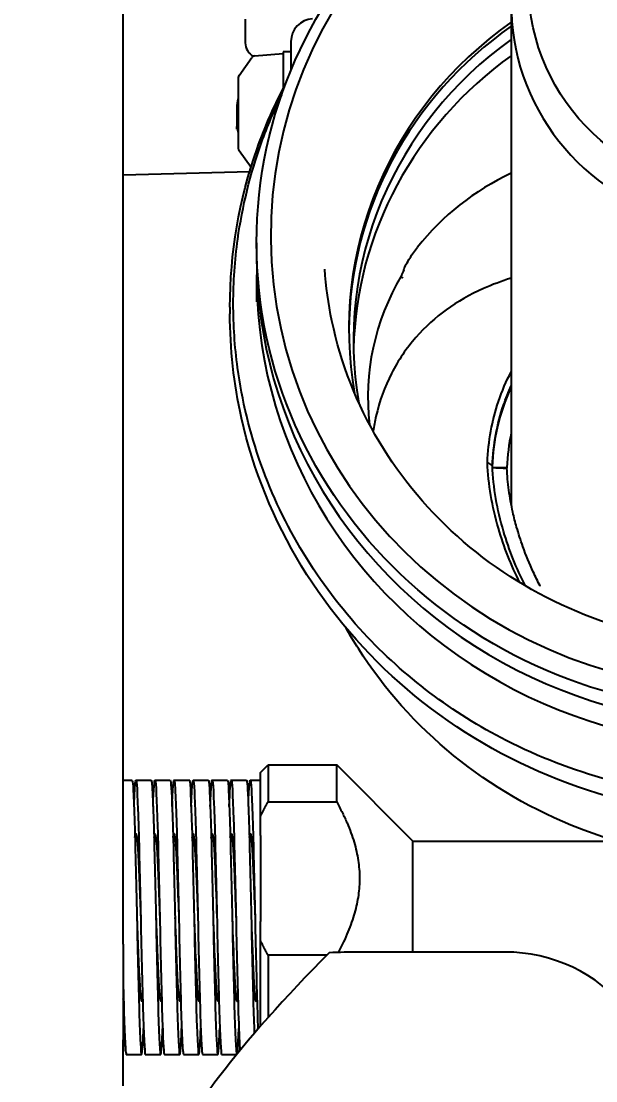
# Model space of a CAD drawing. Header units: millimetres. Extents: x 0 to 7722, y 0 to 5460.
# Drawn here: x 3299.9 to 3337.6, y 1479.1 to 1548.6 of the extents above; entities that cross this region are included whole.
import ezdxf

# ---------------------------------------------------------------- set-up
doc = ezdxf.new("R2010")
doc.units = ezdxf.units.MM
doc.header["$LTSCALE"] = 5
doc.layers.get('0').update_dxf_attribs({"linetype": 'CONTINUOUS'})
doc.layers.get('Defpoints').update_dxf_attribs({"linetype": 'CONTINUOUS'})
doc.styles.add('DIM', font='romans.shx', dxfattribs={"width": 0.85})
doc.dimstyles.new('KOCPSM$0', dxfattribs={"dimtxt": 3, "dimasz": 2.5, "dimexe": 0.8, "dimexo": 0.8, "dimgap": 0.8, "dimtad": 1, "dimdsep": 46, "dimtxsty": 'DIM', "dimblk": 'CLOSEDBLANK', "dimcen": 0, "dimclrd": 4, "dimclre": 4, "dimclrt": 7, "dimazin": 2, "dimtfac": 1, "dimtmove": 0, "dimatfit": 3, "dimldrblk": 'CLOSEDBLANK', "dimfxl": 1, "dimarcsym": 0})

# ---------------------------------------------------------------- blocks, each defined once
blk = doc.blocks.new('_ClosedBlank')
at = {"color": 0, "linetype": 'ByBlock', "lineweight": -2}
for p, q in [((-1, 0.1667), (0, 0)), ((-1, 0.1667), (-1, -0.1667)), ((0, 0), (-1, -0.1667))]:
    blk.add_line(p, q, dxfattribs=at)
blk = doc.blocks.new('*D14')
at = {"color": 4, "linetype": 'ByBlock', "lineweight": -2, "transparency": 16777216}
for p, q in [((3347.846, 1689.229), (2785.133, 1689.229)), ((2797.133, 572.394), (2797.133, 1651.729)), ((3030.632, 534.894), (2785.133, 534.894))]:
    blk.add_line(p, q, dxfattribs=at)
at = {"layer": 'Defpoints', "color": 0, "transparency": 16777216}
for p in [(2797.133, 1689.229), (3359.846, 1689.229), (3042.632, 534.894)]:
    blk.add_point(p, dxfattribs=at)
at = {"color": 4, "lineweight": -2, "transparency": 16777216, "xscale": 37.5, "yscale": 37.5, "zscale": 37.5}
for p, rotation in [((2797.133, 1689.229), 90), ((2797.133, 534.894), 270)]:
    blk.add_blockref('_ClosedBlank', p, dxfattribs=dict(at, rotation=rotation))
at = {"color": 7, "transparency": 16777216, "insert": (2750.848, 1112.061), "char_height": 45, "attachment_point": 5, "rotation": 90, "style": 'DIM'}
blk.add_mtext('(1154.33)', dxfattribs=at)

msp = doc.modelspace()

# ---------------------------------------------------------------- linework, layer by layer
for p, q in [((3306.632, 1488.012), (3306.632, 1572.893)), ((3332.082, 1549.606), (3332.082, 1516.853)), ((3314.632, 1548.695), (3314.632, 1547.143)), ((3317.632, 1547.214), (3317.632, 1545.314)), ((3315.247, 1546.273), (3317.132, 1546.438)), ((3317.132, 1546.538), (3317.132, 1544.172)), ((3317.632, 1546.538), (3317.132, 1546.538)), ((3314.229, 1545.003), (3315.066, 1546.169)), ((3314.182, 1544.857), (3314.182, 1540.218)), ((3314.082, 1542.87), (3314.082, 1541.87)), ((3314.082, 1541.87), (3314.082, 1541.641)), ((3314.229, 1540.072), (3315.014, 1538.978)), ((3306.632, 1538.481), (3314.93, 1538.698)), ((3315.382, 1534.027), (3315.382, 1533.135)), ((3315.382, 1531.767), (3315.382, 1530.148)), ((3313.632, 1529.809), (3313.632, 1529.37)), ((3330.517, 1519.601), (3330.844, 1519.387)), ((3330.848, 1519.287), (3331.795, 1519.287)), ((3331.795, 1519.287), (3331.795, 1519.239)), ((3315.632, 1499.274), (3316.132, 1499.774)), ((3316.132, 1499.774), (3320.632, 1499.774)), ((3316.132, 1499.774), (3316.132, 1497.354)), ((3320.632, 1497.354), (3320.632, 1499.774)), ((3325.632, 1494.774), (3320.632, 1499.774)), ((3315.632, 1496.376), (3315.632, 1499.274)), ((3306.632, 1498.774), (3307.215, 1498.774)), ((3307.465, 1498.774), (3308.465, 1498.774)), ((3308.715, 1498.774), (3309.715, 1498.774)), ((3309.965, 1498.774), (3310.965, 1498.774)), ((3311.215, 1498.774), (3312.215, 1498.774)), ((3312.465, 1498.774), (3313.465, 1498.774)), ((3313.715, 1498.774), (3314.715, 1498.774)), ((3314.965, 1498.774), (3315.632, 1498.774)), ((3316.132, 1497.354), (3320.632, 1497.354)), ((3315.632, 1495.151), (3315.632, 1496.376)), ((3315.632, 1495.151), (3315.632, 1489.509)), ((3307.41, 1494.774), (3307.551, 1494.774)), ((3308.66, 1494.774), (3308.801, 1494.774)), ((3309.91, 1494.774), (3310.051, 1494.774)), ((3311.16, 1494.774), (3311.301, 1494.774)), ((3312.41, 1494.774), (3312.551, 1494.774)), ((3313.66, 1494.774), (3313.801, 1494.774)), ((3314.91, 1494.774), (3315.051, 1494.774)), ((3325.632, 1487.502), (3325.632, 1494.774)), ((3325.632, 1494.774), (3341.632, 1494.774)), ((3315.632, 1488.283), (3315.632, 1489.509)), ((3306.632, 1488.012), (3306.632, 1481.74)), ((3315.632, 1482.635), (3315.632, 1488.283)), ((3319.987, 1487.306), (3316.132, 1487.306)), ((3316.132, 1487.306), (3316.132, 1483.204)), ((3331.658, 1487.502), (3322.132, 1487.502)), ((3306.632, 1484.774), (3306.645, 1484.774)), ((3307.755, 1484.774), (3307.895, 1484.774)), ((3309.005, 1484.774), (3309.145, 1484.774)), ((3310.255, 1484.774), (3310.395, 1484.774)), ((3311.505, 1484.774), (3311.645, 1484.774)), ((3312.755, 1484.774), (3312.895, 1484.774)), ((3314.005, 1484.774), (3314.145, 1484.774)), ((3315.255, 1484.774), (3315.395, 1484.774)), ((3306.632, 1478.733), (3306.632, 1481.74)), ((3306.84, 1480.774), (3307.84, 1480.774)), ((3308.09, 1480.774), (3309.09, 1480.774)), ((3309.34, 1480.774), (3310.34, 1480.774)), ((3310.59, 1480.774), (3311.59, 1480.774)), ((3311.84, 1480.774), (3312.84, 1480.774)), ((3313.09, 1480.774), (3314.061, 1480.774))]:
    msp.add_line(p, q)
for centre, radius, start, end in [((3319.132, 1547.214), 1.5, 93, 180), ((3315.632, 1547.143), 1, 180, 242.67692), ((3315.269, 1546.024), 0.25, 95, 144.36066), ((3314.432, 1544.857), 0.25, 144.36066, 180), ((3314.432, 1540.218), 0.25, 180, 215.63934)]:
    msp.add_arc(centre, radius, start, end)
for centre, major_axis in [((3347.632, 1534.027), (32.25, 0)), ((3347.632, 1550.896), (14.4, 0))]:
    msp.add_ellipse(centre, major_axis=major_axis, ratio=0.953717)
for centre, major_axis, ratio, start_param, end_param in [((3347.632, 1534.508), (31.326, 0), 0.953717, 1.687721, 7.737057), ((3347.632, 1549.606), (15.55, 0), 0.953717, 2.125937, 7.298841), ((3347.632, 1528.383), (-26.2, 0), 0.953717, 5.347804, 6.453639), ((3347.632, 1528.118), (-26.2, 0), 0.953717, 5.347804, 6.277873), ((3347.632, 1527.606), (-25.9, 0), 0.953717, 5.356373, 6.449705), ((3347.632, 1526.539), (-25.9, 0), 0.953717, 5.356373, 6.261584), ((3315.982, 1542.87), (-1.9, 0), 0.999657, 5.957302, 6.283185), ((3315.982, 1541.87), (-1.9, 0), 0.999657, 0, 0.325883), ((3339.632, 1523.908), (17.141, 0), 0.953717, 2.026923, 2.496903), ((3347.632, 1533.135), (-32.25, 0), 0.953717, 0, 3.141593), ((3347.632, 1531.767), (32.25, 0), 0.953717, 3.119359, 6.305419), ((3339.632, 1523.908), (-16.949, 0), 0.953717, 5.768456, 6.395635), ((3347.632, 1523.908), (-24.234, 0), 0.953717, 5.9142, 5.931693), ((3322.132, 1485.801), (-11.86, -11.86), 0.153915, 4.727121, 6.130469), ((3322.132, 1483.894), (-12, 0), 0.300706, 4.712389, 4.879837), ((3331.658, 1477.965), (10, 0), 0.953717, 0.647517, 1.570796)]:
    msp.add_ellipse(centre, major_axis=major_axis, ratio=ratio, start_param=start_param, end_param=end_param)
for points, knots in [([(3313.632, 1529.809), (3313.632, 1533.311), (3314.241, 1536.861), (3315.935, 1541.673), (3316.577, 1543.132), (3317.325, 1544.541)], [0, 0, 0, 0, 1.098415, 1.098415, 1.590016, 1.590016, 1.590016, 1.590016]), ([(3345.237, 1497.654), (3342.942, 1497.812), (3340.676, 1498.192), (3336.119, 1499.427), (3333.876, 1500.293), (3328.219, 1503.185), (3325.057, 1505.572), (3319.405, 1511.661), (3317.115, 1515.435), (3314.935, 1521.57), (3314.422, 1523.685), (3313.945, 1527.224), (3313.851, 1528.627), (3313.854, 1531.446), (3313.952, 1532.86), (3314.443, 1536.417), (3314.966, 1538.537), (3316.089, 1541.659), (3316.532, 1542.708), (3317.03, 1543.732)], [0, 0, 0, 0, 0.690249, 0.690249, 1.414773, 1.414773, 2.613329, 2.613329, 3.970183, 3.970183, 4.650984, 4.650984, 5.092557, 5.092557, 5.537972, 5.537972, 6.22186, 6.22186, 6.578331, 6.578331, 6.578331, 6.578331]), ([(3314.09, 1541.467), (3314.087, 1541.499), (3314.085, 1541.532), (3314.083, 1541.59), (3314.082, 1541.615), (3314.082, 1541.641)], [0.57712408, 0.57712408, 0.57712408, 0.57712408, 0.58685583, 0.58685583, 0.59453722, 0.59453722, 0.59453722, 0.59453722]), ([(3325.029, 1532.244), (3325.08, 1532.369), (3325.138, 1532.493), (3325.271, 1532.749), (3325.349, 1532.885), (3325.582, 1533.262), (3325.753, 1533.505), (3325.932, 1533.732)], [0.000001, 0.000001, 0.000001, 0.000001, 0.0420391, 0.0420391, 0.0902206, 0.0902206, 0.180745, 0.180745, 0.180745, 0.180745]), ([(3375.415, 1532.302), (3375.218, 1529.475), (3374.54, 1526.679), (3372.29, 1521.433), (3370.721, 1518.984), (3366.85, 1514.685), (3364.553, 1512.834), (3359.465, 1509.916), (3356.676, 1508.848), (3350.89, 1507.602), (3347.893, 1507.422), (3341.993, 1507.967), (3339.091, 1508.691), (3333.67, 1510.969), (3331.153, 1512.524), (3326.755, 1516.307), (3324.877, 1518.537), (3321.947, 1523.449), (3320.899, 1526.132), (3320.087, 1530.024), (3319.929, 1531.161), (3319.85, 1532.302)], [1.637281, 1.637281, 1.637281, 1.637281, 1.959031, 1.959031, 2.280198, 2.280198, 2.600327, 2.600327, 2.9195, 2.9195, 3.238107, 3.238107, 3.556619, 3.556619, 3.875514, 3.875514, 4.19523, 4.19523, 4.516002, 4.516002, 4.645905, 4.645905, 4.645905, 4.645905]), ([(3324.894, 1531.766), (3324.897, 1531.749), (3324.903, 1531.739), (3324.93, 1531.744), (3324.95, 1531.759), (3324.974, 1531.786)], [0, 0, 0, 0, 0.5, 0.5, 1, 1, 1, 1]), ([(3332.082, 1531.703), (3331.447, 1531.506), (3330.836, 1531.278), (3329.369, 1530.624), (3328.552, 1530.156), (3327.114, 1529.117), (3326.434, 1528.512), (3325.213, 1527.116), (3324.671, 1526.325), (3323.784, 1524.585), (3323.438, 1523.633), (3323.135, 1522.313), (3323.074, 1521.991), (3323.024, 1521.666)], [0.810917, 0.810917, 0.810917, 0.810917, 1.038396, 1.038396, 1.384528, 1.384528, 1.719978, 1.719978, 2.055428, 2.055428, 2.390879, 2.390879, 2.496726, 2.496726, 2.496726, 2.496726]), ([(3345.256, 1496.472), (3341.577, 1496.775), (3337.895, 1497.668), (3331.154, 1500.47), (3328.002, 1502.395), (3322.546, 1507.03), (3320.173, 1509.798), (3316.5, 1515.815), (3315.152, 1519.137), (3313.889, 1524.772), (3313.633, 1527.075), (3313.632, 1529.362)], [0, 0, 0, 0, 1.107673, 1.107673, 2.194762, 2.194762, 3.281012, 3.281012, 4.364381, 4.364381, 5.080625, 5.080625, 5.080625, 5.080625]), ([(3330.517, 1519.601), (3330.547, 1520.31), (3330.623, 1521.002), (3330.866, 1522.344), (3331.032, 1522.986), (3331.474, 1524.297), (3331.756, 1524.948), (3332.082, 1525.558)], [-1.2659688, -1.2659688, -1.2659688, -1.2659688, -1.1484657, -1.1484657, -1.030941, -1.030941, -0.9000825, -0.9000825, -0.9000825, -0.9000825]), ([(3330.844, 1519.387), (3330.874, 1520.093), (3330.951, 1520.781), (3331.196, 1522.115), (3331.364, 1522.756), (3331.723, 1523.806), (3331.893, 1524.228), (3332.082, 1524.633)], [-0.707981, -0.707981, -0.707981, -0.707981, -0.6486154, -0.6486154, -0.5893084, -0.5893084, -0.5467455, -0.5467455, -0.5467455, -0.5467455]), ([(3330.846, 1519.337), (3330.886, 1520.208), (3330.999, 1521.066), (3331.395, 1522.82), (3331.698, 1523.707), (3332.083, 1524.527)], [-8.8549164, -8.8549164, -8.8549164, -8.8549164, -8.5813697, -8.5813697, -8.2714408, -8.2714408, -8.2714408, -8.2714408]), ([(3332.648, 1511.734), (3332.075, 1512.876), (3331.6, 1514.07), (3331.032, 1516.013), (3330.867, 1516.729), (3330.624, 1518.172), (3330.547, 1518.891), (3330.517, 1519.601)], [0.8302662, 0.8302662, 0.8302662, 0.8302662, 1.0316115, 1.0316115, 1.149348, 1.149348, 1.2670603, 1.2670603, 1.2670603, 1.2670603]), ([(3333.006, 1511.52), (3332.423, 1512.665), (3331.938, 1513.865), (3331.365, 1515.809), (3331.197, 1516.527), (3330.951, 1517.965), (3330.874, 1518.679), (3330.844, 1519.387)], [0.4861494, 0.4861494, 0.4861494, 0.4861494, 0.5895663, 0.5895663, 0.6489748, 0.6489748, 0.7084427, 0.7084427, 0.7084427, 0.7084427]), ([(3330.849, 1519.279), (3330.989, 1519.273), (3331.166, 1519.265), (3331.478, 1519.252), (3331.636, 1519.245), (3331.795, 1519.239)], [0.00048168, 0.00048168, 0.00048168, 0.00048168, 0.04288866, 0.04288866, 0.0867824, 0.0867824, 0.0867824, 0.0867824]), ([(3333.986, 1511.499), (3333.982, 1511.507), (3333.978, 1511.515), (3333.817, 1511.825), (3333.667, 1512.13), (3333.275, 1512.981), (3333.048, 1513.533), (3332.694, 1514.518), (3332.557, 1514.946), (3332.344, 1515.7), (3332.261, 1516.023), (3332.08, 1516.83), (3331.992, 1517.314), (3331.86, 1518.281), (3331.816, 1518.762), (3331.795, 1519.239)], [-0.8210698, -0.8210698, -0.8210698, -0.8210698, -0.8183262, -0.8183262, -0.7152795, -0.7152795, -0.5356219, -0.5356219, -0.4005363, -0.4005363, -0.2997881, -0.2997881, -0.1501633, -0.1501633, -0.000001, -0.000001, -0.000001, -0.000001]), ([(3338.998, 1494.774), (3338.169, 1495.018), (3337.352, 1495.295), (3333.581, 1496.759), (3330.765, 1498.391), (3325.869, 1502.374), (3323.727, 1504.774), (3321.764, 1507.858), (3321.488, 1508.321), (3321.224, 1508.791)], [0.713821, 0.713821, 0.713821, 0.713821, 0.97214, 0.97214, 1.931204, 1.931204, 2.889764, 2.889764, 3.055235, 3.055235, 3.055235, 3.055235]), ([(3309.84, 1497.055), (3309.843, 1497.134), (3309.846, 1497.211), (3309.849, 1497.285), (3309.903, 1498.621), (3309.956, 1499.088), (3310.01, 1498.547), (3310.064, 1498.005), (3310.117, 1496.463), (3310.171, 1494.38), (3310.224, 1492.296), (3310.278, 1489.7), (3310.332, 1487.363), (3310.385, 1485.026), (3310.439, 1482.982), (3310.492, 1481.838), (3310.525, 1481.143), (3310.558, 1480.786), (3310.59, 1480.783)], [35.064811, 35.064811, 35.064811, 35.064811, 35.109808, 35.109808, 35.109808, 35.918235, 35.918235, 35.918235, 36.726661, 36.726661, 36.726661, 37.535088, 37.535088, 37.535088, 38.343514, 38.343514, 38.343514, 38.834722, 38.834722, 38.834722, 38.834722]), ([(3312.34, 1497.047), (3312.368, 1497.775), (3312.395, 1498.302), (3312.422, 1498.567), (3312.476, 1499.084), (3312.53, 1498.591), (3312.583, 1497.234), (3312.637, 1495.878), (3312.69, 1493.677), (3312.744, 1491.286), (3312.798, 1488.895), (3312.851, 1486.348), (3312.905, 1484.402), (3312.959, 1482.456), (3313.012, 1481.138), (3313.066, 1480.841), (3313.074, 1480.796), (3313.082, 1480.775), (3313.09, 1480.776)], [47.631182, 47.631182, 47.631182, 47.631182, 48.044631, 48.044631, 48.044631, 48.853057, 48.853057, 48.853057, 49.661483, 49.661483, 49.661483, 50.46991, 50.46991, 50.46991, 51.278336, 51.278336, 51.278336, 51.401093, 51.401093, 51.401093, 51.401093]), ([(3307.215, 1498.765), (3307.235, 1498.767), (3307.256, 1498.633), (3307.276, 1498.359), (3307.329, 1497.631), (3307.383, 1495.925), (3307.437, 1493.749), (3307.49, 1491.573), (3307.544, 1488.957), (3307.597, 1486.68), (3307.651, 1484.402), (3307.705, 1482.495), (3307.758, 1481.525), (3307.812, 1480.555), (3307.866, 1480.536), (3307.919, 1481.474), (3307.934, 1481.742), (3307.95, 1482.088), (3307.965, 1482.497)], [16.843574, 16.843574, 16.843574, 16.843574, 17.148438, 17.148438, 17.148438, 17.956864, 17.956864, 17.956864, 18.765291, 18.765291, 18.765291, 19.573717, 19.573717, 19.573717, 20.382144, 20.382144, 20.382144, 20.613485, 20.613485, 20.613485, 20.613485]), ([(3307.34, 1497.047), (3307.372, 1497.9), (3307.404, 1498.474), (3307.437, 1498.681), (3307.49, 1499.028), (3307.544, 1498.352), (3307.597, 1496.856), (3307.651, 1495.359), (3307.705, 1493.062), (3307.758, 1490.648), (3307.812, 1488.234), (3307.866, 1485.737), (3307.919, 1483.899), (3307.973, 1482.062), (3308.026, 1480.91), (3308.08, 1480.786), (3308.083, 1480.778), (3308.087, 1480.774), (3308.09, 1480.774)], [22.49844, 22.49844, 22.49844, 22.49844, 22.983413, 22.983413, 22.983413, 23.791839, 23.791839, 23.791839, 24.600265, 24.600265, 24.600265, 25.408692, 25.408692, 25.408692, 26.217118, 26.217118, 26.217118, 26.268351, 26.268351, 26.268351, 26.268351]), ([(3308.465, 1498.765), (3308.498, 1498.762), (3308.53, 1498.408), (3308.562, 1497.719), (3308.616, 1496.579), (3308.67, 1494.538), (3308.723, 1492.203), (3308.777, 1489.867), (3308.83, 1487.27), (3308.884, 1485.184), (3308.938, 1483.098), (3308.991, 1481.551), (3309.045, 1481.005), (3309.099, 1480.459), (3309.152, 1480.92), (3309.206, 1482.252), (3309.209, 1482.329), (3309.212, 1482.41), (3309.215, 1482.493)], [23.126759, 23.126759, 23.126759, 23.126759, 23.615849, 23.615849, 23.615849, 24.424276, 24.424276, 24.424276, 25.232702, 25.232702, 25.232702, 26.041128, 26.041128, 26.041128, 26.849555, 26.849555, 26.849555, 26.89667, 26.89667, 26.89667, 26.89667]), ([(3308.59, 1497.052), (3308.635, 1498.224), (3308.679, 1498.848), (3308.723, 1498.766), (3308.777, 1498.667), (3308.83, 1497.539), (3308.884, 1495.718), (3308.938, 1493.897), (3308.991, 1491.408), (3309.045, 1488.992), (3309.099, 1486.576), (3309.152, 1484.266), (3309.206, 1482.75), (3309.251, 1481.483), (3309.295, 1480.785), (3309.34, 1480.777)], [28.781626, 28.781626, 28.781626, 28.781626, 29.450824, 29.450824, 29.450824, 30.25925, 30.25925, 30.25925, 31.067677, 31.067677, 31.067677, 31.876103, 31.876103, 31.876103, 32.551537, 32.551537, 32.551537, 32.551537]), ([(3309.715, 1498.771), (3309.76, 1498.763), (3309.804, 1498.069), (3309.849, 1496.81), (3309.903, 1495.297), (3309.956, 1492.99), (3310.01, 1490.574), (3310.064, 1488.158), (3310.117, 1485.668), (3310.171, 1483.844), (3310.224, 1482.019), (3310.278, 1480.886), (3310.332, 1480.782), (3310.376, 1480.695), (3310.421, 1481.319), (3310.465, 1482.495)], [29.409944, 29.409944, 29.409944, 29.409944, 30.08326, 30.08326, 30.08326, 30.891687, 30.891687, 30.891687, 31.700113, 31.700113, 31.700113, 32.508539, 32.508539, 32.508539, 33.179855, 33.179855, 33.179855, 33.179855]), ([(3310.965, 1498.773), (3310.968, 1498.774), (3310.972, 1498.77), (3310.975, 1498.763), (3311.029, 1498.644), (3311.082, 1497.497), (3311.136, 1495.662), (3311.189, 1493.828), (3311.243, 1491.333), (3311.297, 1488.918), (3311.35, 1486.504), (3311.404, 1484.204), (3311.457, 1482.704), (3311.511, 1481.203), (3311.565, 1480.522), (3311.618, 1480.863), (3311.651, 1481.069), (3311.683, 1481.644), (3311.715, 1482.5)], [35.693129, 35.693129, 35.693129, 35.693129, 35.742245, 35.742245, 35.742245, 36.550671, 36.550671, 36.550671, 37.359098, 37.359098, 37.359098, 38.167524, 38.167524, 38.167524, 38.97595, 38.97595, 38.97595, 39.463041, 39.463041, 39.463041, 39.463041]), ([(3311.09, 1497.05), (3311.105, 1497.456), (3311.121, 1497.799), (3311.136, 1498.066), (3311.189, 1499.009), (3311.243, 1498.995), (3311.297, 1498.03), (3311.35, 1497.065), (3311.404, 1495.161), (3311.457, 1492.885), (3311.511, 1490.61), (3311.565, 1487.994), (3311.618, 1485.815), (3311.672, 1483.637), (3311.725, 1481.927), (3311.779, 1481.194), (3311.799, 1480.916), (3311.82, 1480.78), (3311.84, 1480.782)], [41.347996, 41.347996, 41.347996, 41.347996, 41.577219, 41.577219, 41.577219, 42.385646, 42.385646, 42.385646, 43.194072, 43.194072, 43.194072, 44.002499, 44.002499, 44.002499, 44.810925, 44.810925, 44.810925, 45.117907, 45.117907, 45.117907, 45.117907]), ([(3312.215, 1498.767), (3312.231, 1498.77), (3312.246, 1498.692), (3312.262, 1498.53), (3312.315, 1497.969), (3312.369, 1496.41), (3312.422, 1494.316), (3312.476, 1492.222), (3312.53, 1489.623), (3312.583, 1487.292), (3312.637, 1484.961), (3312.69, 1482.929), (3312.744, 1481.803), (3312.798, 1480.677), (3312.851, 1480.471), (3312.905, 1481.246), (3312.925, 1481.537), (3312.945, 1481.963), (3312.965, 1482.499)], [41.976315, 41.976315, 41.976315, 41.976315, 42.209656, 42.209656, 42.209656, 43.018082, 43.018082, 43.018082, 43.826509, 43.826509, 43.826509, 44.634935, 44.634935, 44.634935, 45.443361, 45.443361, 45.443361, 45.746226, 45.746226, 45.746226, 45.746226]), ([(3313.465, 1498.764), (3313.493, 1498.763), (3313.521, 1498.508), (3313.548, 1498), (3313.602, 1497.017), (3313.655, 1495.098), (3313.709, 1492.816), (3313.763, 1490.533), (3313.816, 1487.918), (3313.87, 1485.749), (3313.923, 1483.58), (3313.977, 1481.886), (3314.031, 1481.172), (3314.046, 1480.967), (3314.062, 1480.843), (3314.077, 1480.8)], [48.2595, 48.2595, 48.2595, 48.2595, 48.677067, 48.677067, 48.677067, 49.485493, 49.485493, 49.485493, 50.29392, 50.29392, 50.29392, 51.102346, 51.102346, 51.102346, 51.335395, 51.335395, 51.335395, 51.335395]), ([(3313.59, 1497.05), (3313.63, 1498.097), (3313.669, 1498.715), (3313.709, 1498.77), (3313.763, 1498.844), (3313.816, 1497.888), (3313.87, 1496.186), (3313.923, 1494.484), (3313.977, 1492.06), (3314.031, 1489.635), (3314.084, 1487.21), (3314.138, 1484.818), (3314.192, 1483.17), (3314.225, 1482.157), (3314.257, 1481.434), (3314.29, 1481.062)], [53.914367, 53.914367, 53.914367, 53.914367, 54.512042, 54.512042, 54.512042, 55.320468, 55.320468, 55.320468, 56.128894, 56.128894, 56.128894, 56.937321, 56.937321, 56.937321, 57.434352, 57.434352, 57.434352, 57.434352]), ([(3314.715, 1498.768), (3314.755, 1498.761), (3314.795, 1498.215), (3314.835, 1497.193), (3314.888, 1495.82), (3314.942, 1493.607), (3314.996, 1491.213), (3315.049, 1488.819), (3315.103, 1486.276), (3315.157, 1484.342), (3315.18, 1483.484), (3315.204, 1482.75), (3315.228, 1482.176)], [54.542685, 54.542685, 54.542685, 54.542685, 55.144478, 55.144478, 55.144478, 55.952904, 55.952904, 55.952904, 56.761331, 56.761331, 56.761331, 57.120308, 57.120308, 57.120308, 57.120308]), ([(3314.84, 1497.055), (3314.892, 1498.431), (3314.944, 1499.027), (3314.996, 1498.668), (3315.049, 1498.297), (3315.103, 1496.91), (3315.157, 1494.921), (3315.21, 1492.931), (3315.264, 1490.366), (3315.317, 1487.989), (3315.367, 1485.778), (3315.417, 1483.758), (3315.467, 1482.445)], [60.197552, 60.197552, 60.197552, 60.197552, 60.979453, 60.979453, 60.979453, 61.787879, 61.787879, 61.787879, 62.596305, 62.596305, 62.596305, 63.348253, 63.348253, 63.348253, 63.348253]), ([(3307.404, 1495.01), (3307.45, 1495.388), (3307.496, 1495.348), (3307.542, 1494.869), (3307.603, 1494.237), (3307.663, 1492.857), (3307.724, 1491.242), (3307.742, 1490.764), (3307.76, 1490.27), (3307.778, 1489.775)], [22.819198, 22.819198, 22.819198, 22.819198, 23.513009, 23.513009, 23.513009, 24.427355, 24.427355, 24.427355, 24.697555, 24.697555, 24.697555, 24.697555]), ([(3308.654, 1495.014), (3308.708, 1495.457), (3308.762, 1495.309), (3308.815, 1494.591), (3308.876, 1493.782), (3308.937, 1492.268), (3308.997, 1490.612), (3309.007, 1490.335), (3309.017, 1490.054), (3309.028, 1489.774)], [29.102383, 29.102383, 29.102383, 29.102383, 29.913429, 29.913429, 29.913429, 30.827775, 30.827775, 30.827775, 30.98074, 30.98074, 30.98074, 30.98074]), ([(3309.904, 1495.016), (3309.905, 1495.023), (3309.906, 1495.031), (3309.907, 1495.038), (3309.967, 1495.524), (3310.028, 1495.223), (3310.089, 1494.248), (3310.149, 1493.273), (3310.21, 1491.645), (3310.271, 1489.97), (3310.273, 1489.905), (3310.275, 1489.839), (3310.278, 1489.774)], [35.385568, 35.385568, 35.385568, 35.385568, 35.399504, 35.399504, 35.399504, 36.313849, 36.313849, 36.313849, 37.228195, 37.228195, 37.228195, 37.263926, 37.263926, 37.263926, 37.263926]), ([(3311.154, 1495.014), (3311.163, 1495.088), (3311.171, 1495.146), (3311.18, 1495.188), (3311.241, 1495.483), (3311.301, 1494.971), (3311.362, 1493.843), (3311.417, 1492.816), (3311.472, 1491.298), (3311.528, 1489.773)], [41.668754, 41.668754, 41.668754, 41.668754, 41.799924, 41.799924, 41.799924, 42.714269, 42.714269, 42.714269, 43.547111, 43.547111, 43.547111, 43.547111]), ([(3312.404, 1495.01), (3312.42, 1495.15), (3312.437, 1495.237), (3312.453, 1495.264), (3312.514, 1495.363), (3312.575, 1494.647), (3312.635, 1493.382), (3312.683, 1492.392), (3312.73, 1491.083), (3312.778, 1489.773)], [47.951939, 47.951939, 47.951939, 47.951939, 48.200344, 48.200344, 48.200344, 49.114689, 49.114689, 49.114689, 49.830296, 49.830296, 49.830296, 49.830296]), ([(3313.654, 1495.007), (3313.678, 1495.212), (3313.702, 1495.303), (3313.727, 1495.264), (3313.787, 1495.167), (3313.848, 1494.257), (3313.909, 1492.872), (3313.948, 1491.965), (3313.988, 1490.869), (3314.028, 1489.773)], [54.235124, 54.235124, 54.235124, 54.235124, 54.600764, 54.600764, 54.600764, 55.515109, 55.515109, 55.515109, 56.113482, 56.113482, 56.113482, 56.113482]), ([(3314.904, 1495.006), (3314.936, 1495.273), (3314.968, 1495.344), (3315, 1495.189), (3315.061, 1494.897), (3315.121, 1493.805), (3315.182, 1492.319), (3315.214, 1491.537), (3315.246, 1490.655), (3315.278, 1489.774)], [60.518309, 60.518309, 60.518309, 60.518309, 61.001184, 61.001184, 61.001184, 61.915529, 61.915529, 61.915529, 62.396667, 62.396667, 62.396667, 62.396667]), ([(3307.528, 1489.773), (3307.532, 1489.641), (3307.537, 1489.509), (3307.542, 1489.378), (3307.603, 1487.706), (3307.663, 1486.111), (3307.724, 1485.186), (3307.783, 1484.284), (3307.842, 1484.039), (3307.901, 1484.532)], [18.41437, 18.41437, 18.41437, 18.41437, 18.486461, 18.486461, 18.486461, 19.400807, 19.400807, 19.400807, 20.292727, 20.292727, 20.292727, 20.292727]), ([(3308.778, 1489.773), (3308.79, 1489.426), (3308.803, 1489.08), (3308.815, 1488.739), (3308.876, 1487.092), (3308.937, 1485.618), (3308.997, 1484.863), (3309.049, 1484.223), (3309.1, 1484.113), (3309.151, 1484.534)], [24.697555, 24.697555, 24.697555, 24.697555, 24.886881, 24.886881, 24.886881, 25.801227, 25.801227, 25.801227, 26.575913, 26.575913, 26.575913, 26.575913]), ([(3310.028, 1489.773), (3310.048, 1489.211), (3310.068, 1488.65), (3310.089, 1488.114), (3310.149, 1486.516), (3310.21, 1485.182), (3310.271, 1484.607), (3310.314, 1484.194), (3310.358, 1484.18), (3310.401, 1484.538)], [30.98074, 30.98074, 30.98074, 30.98074, 31.287301, 31.287301, 31.287301, 32.201647, 32.201647, 32.201647, 32.859098, 32.859098, 32.859098, 32.859098]), ([(3311.278, 1489.773), (3311.306, 1488.997), (3311.334, 1488.22), (3311.362, 1487.512), (3311.423, 1485.984), (3311.483, 1484.808), (3311.544, 1484.422), (3311.58, 1484.194), (3311.616, 1484.244), (3311.651, 1484.541)], [37.263926, 37.263926, 37.263926, 37.263926, 37.687721, 37.687721, 37.687721, 38.602067, 38.602067, 38.602067, 39.142283, 39.142283, 39.142283, 39.142283]), ([(3312.528, 1489.774), (3312.564, 1488.783), (3312.599, 1487.791), (3312.635, 1486.941), (3312.696, 1485.504), (3312.757, 1484.503), (3312.817, 1484.31), (3312.845, 1484.221), (3312.873, 1484.306), (3312.901, 1484.541)], [43.547111, 43.547111, 43.547111, 43.547111, 44.088141, 44.088141, 44.088141, 45.002487, 45.002487, 45.002487, 45.425469, 45.425469, 45.425469, 45.425469]), ([(3313.778, 1489.775), (3313.821, 1488.569), (3313.865, 1487.364), (3313.909, 1486.409), (3313.969, 1485.083), (3314.03, 1484.271), (3314.091, 1484.274), (3314.111, 1484.275), (3314.131, 1484.367), (3314.151, 1484.539)], [49.830296, 49.830296, 49.830296, 49.830296, 50.488561, 50.488561, 50.488561, 51.402907, 51.402907, 51.402907, 51.708654, 51.708654, 51.708654, 51.708654]), ([(3315.028, 1489.774), (3315.079, 1488.355), (3315.13, 1486.939), (3315.182, 1485.923), (3315.243, 1484.726), (3315.303, 1484.114), (3315.364, 1484.313), (3315.376, 1484.354), (3315.389, 1484.429), (3315.401, 1484.535)], [56.113482, 56.113482, 56.113482, 56.113482, 56.888981, 56.888981, 56.888981, 57.803327, 57.803327, 57.803327, 57.991839, 57.991839, 57.991839, 57.991839]), ([(3306.632, 1485.248), (3306.686, 1483.152), (3306.74, 1481.588), (3306.793, 1481.022), (3306.809, 1480.857), (3306.825, 1480.778), (3306.84, 1480.78)], [18.941281, 18.941281, 18.941281, 18.941281, 19.749707, 19.749707, 19.749707, 19.985166, 19.985166, 19.985166, 19.985166]), ([(3314.114, 1480.848), (3314.14, 1480.988), (3314.166, 1481.347), (3314.192, 1481.918), (3314.199, 1482.091), (3314.207, 1482.284), (3314.215, 1482.494)], [51.5210284, 51.5210284, 51.5210284, 51.5210284, 51.9107724, 51.9107724, 51.9107724, 52.0294113, 52.0294113, 52.0294113, 52.0294113])]:
    msp.add_open_spline(points, degree=3, knots=knots)
for points in [[(3324.894, 1531.766), (3324.889, 1531.799), (3324.885, 1531.832), (3324.88, 1531.866)], [(3313.632, 1529.799), (3313.632, 1529.802), (3313.632, 1529.806), (3313.632, 1529.809)], [(3313.632, 1529.367), (3313.632, 1529.365), (3313.632, 1529.364), (3313.632, 1529.362)], [(3332.082, 1521.567), (3331.925, 1520.828), (3331.83, 1520.062), (3331.795, 1519.287)], [(3320.34, 1510.506), (3320.34, 1510.506), (3320.34, 1510.506), (3320.34, 1510.506)], [(3321.159, 1508.91), (3321.159, 1508.91), (3321.159, 1508.91), (3321.158, 1508.91)], [(3306.632, 1484.398), (3306.639, 1484.434), (3306.645, 1484.48), (3306.651, 1484.533)], [(3306.632, 1480.977), (3306.66, 1481.24), (3306.688, 1481.768), (3306.715, 1482.501)], [(3315.463, 1482.441), (3315.464, 1482.459), (3315.464, 1482.476), (3315.465, 1482.493)]]:
    msp.add_open_spline(points, degree=3)
for points, weights in [([(3315.632, 1496.376), (3315.856, 1496.852), (3316.132, 1497.354)], [1, 1.00138486585, 1]), ([(3320.632, 1497.354), (3323.373, 1492.392), (3320.726, 1487.477)], [1, 1.17389074135, 1.00508426353]), ([(3316.132, 1487.306), (3315.856, 1487.807), (3315.632, 1488.283)], [1, 1.00138486585, 1])]:
    msp.add_rational_spline(points, weights, degree=2)

# ---------------------------------------------------------------- dimensions: what is measured, and where the dimension line sits
dim = msp.add_linear_dim(base=(2797.1334, 1689.2285), p1=(3042.6325, 534.8936), p2=(3359.8458, 1689.2285), angle=90, text='(<>)', dimstyle='KOCPSM$0', override={"dimscale": 15, "dimfxl": 0.8, "dimarcsym": 1})
dim.commit()
dim.dimension.update_dxf_attribs({"geometry": '*D14', "text_midpoint": (2750.8477, 1112.0611)})

doc.saveas('drawing.dxf')
